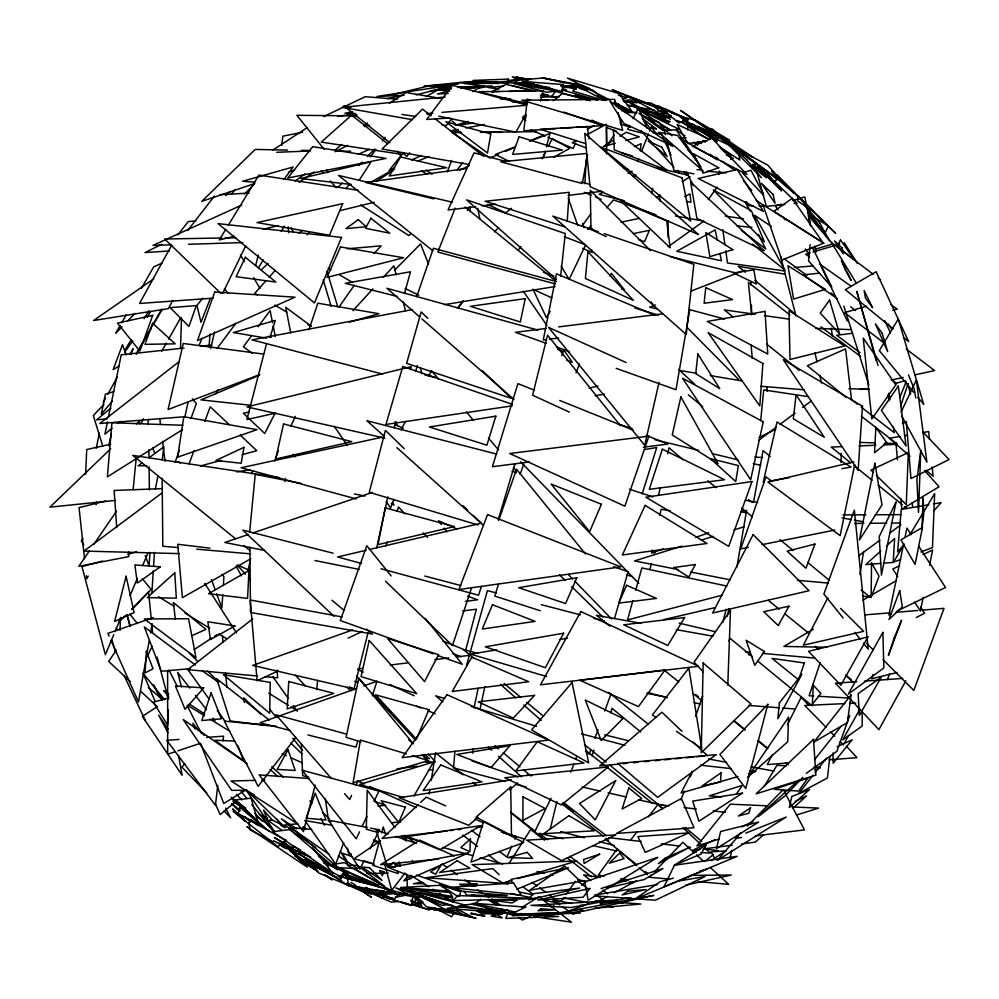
<?xml version="1.0" encoding="UTF-8"?>
<svg xmlns="http://www.w3.org/2000/svg" width="999" height="999" viewBox="0 0 999 999"><rect width="100%" height="100%" fill="white"/><g stroke="black" fill="none" stroke-linecap="round" stroke-linejoin="round"><path stroke-width="1.5" d="M841.046 462.562L841.245 453.321M120.055 630.406L120.417 618.169M180.507 348.526L181.493 317.807M470.042 211.313L470.217 206.643M727.796 685.214L730.469 610.389L694.093 662.137L703.446 672.127M85.589 474.425L86.738 449.525L110.714 444.18M168.344 709.939L167.645 725.074L153.334 702.247L168.893 697.839M584.865 183.729L586.238 158.853M151.91 592.607L153.272 570.953M153.571 566.321L154.445 552.397M222.752 594.53L221.878 608.041L216.633 593.756M223.339 585.526L223.926 576.523L221.79 574.375M149.975 552.322L149.076 565.759L145.23 555.644M567.232 221.378L569.168 192.308L485.077 201.274L565.334 227.023M209.203 344.73L210.027 333.878M351.298 690.671L351.536 687.574L353.833 689.672M453.509 768.081L454.945 751.26M810.114 244.58L808.591 261.039L831.78 287.05L812.274 247.215M316.758 689.635L317.62 680.356M133.142 489.498L136.264 457.405M139.535 423.763L139.835 420.704L136.463 423.951M249.613 532.355L255.232 474.325L300.974 483.391M687.562 129.945L687.936 126.086L703.259 136.576M760.701 420.591L763.723 389.922L808.104 396.615M472.627 753.196L473.089 748.588M560.601 276.448L565.284 233.566L466.658 199.875L556.431 279.483M640.284 150.949L641.083 143.706L634.415 146.666M281.818 145.23L282.829 136.189L302.66 132.205M829.857 756.468L827.447 777.959L798.85 793.293L813.099 775.162M217.782 785.339L215.434 805.319L166.771 740.334L179.046 739.435M223.014 740.783L223.551 736.163L206.668 737.412M162.275 459.802L163.836 446.89L149.151 457.692M284.89 481.506L285.352 478.471M429.183 793.98L429.882 789.41M431.293 780.256L435.514 752.809L461.051 773.139M96.104 504.732L96.591 501.698M859.939 574.525L863.561 551.648M736.9 567.082L746.615 510.264M689.622 310.427L676.011 389.747L616.158 368.344M146.266 657.504L138.461 702.01L111.014 640.396M146.803 654.432L149.226 640.621M150.574 632.941L152.185 623.738M587.599 154.857L582.317 183.541L500.786 161.813L586.351 153.496M753.521 502.122L763.111 450.586L770.241 456.493M147.752 424.013L148.614 419.418M349.812 686.513L349.238 689.535L347.165 687.237M96.266 448.201L99.288 433.116M719.005 174.038L719.605 171.041M923.163 597.29L920.416 611.013L914.56 602.097M929.557 565.259L932.616 549.999L923.001 554.595M108.879 445.679L111.339 433.554M155.32 489.148L158.079 475.549M107.43 421.99L104.92 434.19L112.038 428.259M108.367 417.407L121.241 354.82L184.078 348.039M854.744 464.597L840.147 535.664L767.931 482.092L853.858 461.925M903.77 543.369L888.935 615.009L891.695 613.661M905.032 537.275L906.917 528.134L911.125 534.59M480.019 709.215L484.865 686.638M473.988 707.904L478.221 688.211M376.71 547.877L387.824 496.878M651.81 192.819L652.772 188.436M652.197 550.037L651.535 553.059L663.249 548.901M659.815 515.322L661.138 509.278L670.354 510.851M188.212 401.71L184.902 416.695L99.788 423.489L178.908 361.825M658.591 495.092L660.214 487.699M667.707 453.696L669.005 447.777L683.116 459.752M210.739 348.614L214.473 331.943M247.989 570.616L250.374 560.114M659.028 382.417L644.717 445.304L548.551 327.385L626.173 362.575M763.248 482.18L777.01 421.94L851.098 467.07L842.007 468.631M540.659 100.986L542.981 90.884L478.683 91.671L527.497 103.821M459.677 896.016L460.676 891.782L439.697 884.839L458.042 896.578M550.262 828.958L556.855 801.697M730.032 857.979L731.867 850.424M727.247 616.158L729.083 608.578M255.657 265.534L258.254 255.057M368.057 632.579L354.008 688.935L252.747 665.421L352.647 629.944M315.135 785.089L303.434 831.593L259.141 774.887L308.866 778.521M722.789 622.502L726.198 609.19M266.496 343.843L246.89 419.53L275.749 413.087M543.593 157.118L545.192 151.211M546.391 146.766L549.987 133.454L529.882 141.171M379.62 840.246L372.789 865.309L398.126 873.551L397.19 870.629M381.63 832.866L383.241 826.972L385.564 834.252M404.47 293.619L410.477 271.778L345.242 283.316L397.315 296.478M632.866 600.611L627.547 619.929L722.389 595.129M635.714 590.209L641.845 567.932L726.773 586.051M394.218 427.647L395.879 421.703M410.427 369.63L411.251 366.645L246.978 406.893L384.84 438.174M415.634 371.478L417.307 365.484M466.521 665.496L487.437 590.634L496.428 592.969M610.801 712.749L612.05 708.328L640.746 731.98M649.812 569.53L651.535 563.548M654.108 554.57L654.957 551.585M614.585 618.181L628.134 571.753L613.586 566.683M498.251 519.805L514.972 463.548M467.445 210.514L468.331 207.567M270.042 337.287L275.262 320.404L233.404 332.567L266.596 338.174M498.426 584.315L494.767 596.091L540.322 610.751M642.17 493.881L656.743 447.54L644.53 449.55M385.926 546.066L387.312 541.733M397.053 511.338L398.439 507.005L404.907 513.761M357.767 741.246L355.894 747.09L307.929 734.952M372.29 695.866L376.973 681.231L363.811 685.913M481.418 586.463L478.533 595.217L381.056 568.768M728.995 641.196L729.969 638.249L752.609 656.855M471.391 588.349L452.472 645.554L385.514 581.231M900.748 405.756L908.079 383.579M592.032 755.968L593.98 750.087M749.038 655.107L750.012 652.172M308.978 329.745L317.857 303.184L378.946 313.711L349.175 322.227M820.191 662.737L809.14 695.729L813.723 695.991M520.154 474.4L523.688 464.123M561.838 355.731L563.336 351.386L557.479 349.325M251.673 473.601L252.685 470.654M416.67 296.715L433.404 248.239L555.357 281.268M274.688 461.038L278.221 450.811M498.788 520.154L516.533 469.205L585.551 554.045M695.566 716.37L702.659 695.991M175.112 462.175L179.37 450.449M191.059 418.194L196.366 403.534L192.382 398.863M590.721 749.874L589.16 754.195L585.564 751.211M594.892 738.361L598.014 729.72M604.782 711.001L611.026 693.718M873.039 674.487L871.49 678.783L897.139 672.502M887.437 679.57L889.572 673.738M130.919 354.483L133.067 348.701L130.095 354.058M189.111 463.773L193.993 450.611M204.82 421.391L210.24 406.78L229.083 424.55M343.731 842.582L335.714 864.147L304.82 820.504L332.292 825.286M570.866 772.115L574.063 763.486M575.661 759.178L576.735 756.293M141.571 422.964L143.169 418.693M447.277 171.915L451.61 160.464M393.956 499.263L390.572 507.967L386.163 501.585M210.389 298.326L200.999 322.327L196.953 305.382L202.847 298.127M199.088 345.592L201.923 338.349M455.119 208.192L437.837 252.035L555.219 283.903M637.512 161.463L638.661 158.566M641.533 151.349L648.438 134.003M649.587 131.119L651.311 126.786L656.718 134.228M575.998 372.752L579.47 364.111M899.862 397.29L906.218 381.618M680.868 799.824L684.415 791.208M690.321 776.835L692.082 772.527M113.799 634.565L105.37 654.707L81.955 566.62L102.635 561.026M114.997 631.693L121.016 617.307M130.045 595.716L137.263 578.458M142.682 565.509L148.102 552.559M351.536 795.329L349.687 799.55L344.568 793.656M355.869 785.489L357.729 781.28M511.838 846.091L506.843 857.08L499.525 851.535M514.972 839.222L516.221 836.475L501.361 832.155M290.796 426.286L295.317 416.421M147.065 657.042L152.16 646.266M901.073 412.125L916.345 379.92L926.91 462.2L901.885 416.233M359.553 831.792L356.218 838.81L302.16 770.229L378.908 791.108L374.238 800.936M362.225 826.185L366.895 816.37M575.749 142.882L573.051 148.464L547.839 137.3M222.765 293.182L245.679 245.866M550.986 798.213L535.052 831.168L510.651 812.062M542.232 158.716L545.579 151.985M548.264 146.591L552.272 138.499L569.655 148.426L553.596 157.318M363.973 861.001L359.89 869.13L328.621 820.204L367.582 827.534M370.08 848.788L379.57 829.794L370.579 828.109M452.734 906.705L450.224 911.687L454.545 912.711M772.152 754.957L767.307 764.572L788.948 762.899M787.374 724.725L801.223 697.252L808.578 705.232M629.682 125.325L627.659 129.346L644.118 133.616M633.066 118.644L638.473 107.954L647.04 128.009M274.987 413.474L264.71 433.491L243.356 413.249L249.313 411.95M401.049 429.882L405.282 421.653M428.534 376.373L431.356 370.891M827.871 597.777L803.346 645.204L863.611 631.343L840.621 608.428M692.27 771.39L681.068 792.944L737.986 776.585M172.665 300.449L168.406 308.616L93.631 320.492L153.759 278.821M215.909 393.718L218.019 389.66M844.155 743.556L848.638 735.376M171.603 245.354L139.535 303.459L213.237 298.164M905.843 680.819L878.883 729.67L835.439 683.191L856.855 681.68M103.334 402.297L105.557 398.276M107.792 394.268L117.457 376.835M525.749 114.46L515.884 132.13L438.773 116.171M859.864 709.228L842.681 739.909L862.212 726.023L862.137 711.176M161.726 351.236L166.296 343.169M168.581 339.136L180.782 317.62M147.415 317.033L150.474 311.638M136.176 353.908L161.601 309.265M120.192 325.399L115.622 333.379L122.103 326.71M121.716 322.739L126.274 314.772M141.496 288.187L153.671 266.933L161.95 263.087M413.948 796.041L433.466 762.025L359.702 784.477L404.27 797.764M507.417 884.165L509.502 880.531M136.326 353.971L151.199 328.371M153.534 324.325L162.15 309.503M82.942 538.411L81.369 541.046L83.741 544.979M609.84 275.911L611.388 273.326L624.437 289.835L621.478 288.886M903.708 545.092L893.406 562.25L900.636 559.54M910.064 534.527L934.652 493.593L932.479 547.589L920.903 551.935M764.297 786.3L776.91 765.334L786.188 765.758M88.274 576.136L86.676 578.771L86.351 575.686M124.713 350.362L131.181 339.797M144.118 318.656L148.963 310.726M225.774 229.345L219.305 239.935L234.353 236.288M228.209 225.374L258.941 175.087L358.504 190.347M258.479 267.769L263.336 259.977M281.194 231.406L284.44 226.211M550.224 311.388L546.341 317.532L533.004 289.26L551.823 297.889M509.29 863.036L530.669 829.457L544.043 839.859M359.39 179.895L371.141 161.751L300.711 178.509L351.411 184.54M453.958 913.223L451.585 916.77L433.878 907.616M614.223 134.99L606.73 146.004L606.43 127.51L616.72 131.319M89.336 550.911L78.821 566.308L128.746 556.618L128.546 552.035M93.719 544.505L116.496 511.163M116.371 650.137L108.666 661.425L130.27 681.543M736.288 794.155L742.382 785.339L709.34 795.828L721.515 796.877M124.738 352.185L132.755 340.746M339.086 306.955L354.283 285.264M458.104 308.129L463.399 300.624M581.93 226.273L590.684 214.036M708.179 199.7L717.12 187.188M566.046 894.405L575.436 881.255M518.344 250.112L520.941 246.503M409.615 152.735L406.88 156.456L402.035 152.572M251.661 335.539L243.369 346.778L252.073 353.184M258.129 326.798L270.117 310.564L272.552 322.752M217.27 348.289L235.752 323.389M284.041 179.183L293.157 166.983L242.557 181.269L254.67 182.168M457.205 169.88L462.699 162.587M346.016 188.761L349.75 183.853M370.267 156.88L375.861 149.525M382.392 140.946L385.189 137.275M630.431 840.334L637.062 831.692M648.451 816.87L657.929 804.507L662.487 808.74M295.816 737.437L258.129 786.375L224.325 721.091L276.386 726.285M404.995 873.051L391.708 890.296L384.752 864.46L395.08 867.319M599.937 875.037L598.101 877.397L569.792 856.268M187.8 230.394L214.348 196.179M177.884 234.802L188.237 221.566L195.754 220.979M814.997 772.739L826.398 758.241M814.435 759.839L841.121 726.273M847.789 717.881L849.699 715.484L836.912 751.273L806.268 773.388M452.072 118.419L446.316 125.637L441.72 124.825M184.815 763.536L181.918 767.157L206.793 793.006M403.534 152.572L389.048 170.504L394.655 167.894M231.593 193.931L235.327 189.398M112.275 401.099L101.311 414.31L105.37 394.13L113.811 391.608M457.33 308.117L463.361 300.961M738.448 836.013L717.257 860.426L786.225 817.032L745.691 833.141M590.609 226.011L587.624 229.408L592.17 228.434M606.58 207.867L613.573 199.925L655.918 214.748L652.884 215.397M903.67 545.067L897.601 551.947L901.248 509.44L928.833 504.732M934.015 510.664L941.095 502.647L933.441 503.946M266.046 280.682L254.782 293.319L257.455 294.88M269.118 277.247L275.262 270.354M306.993 234.753L309.041 232.455M352.947 310.714L372.877 288.848M383.366 277.335L393.843 265.821L396.178 274.8M494.555 231.83L498.663 227.422M374.063 253.371L381.143 245.854L347.352 248.776M131.93 609.552L148.551 591.908L151.311 619.405M492.232 92.57L494.368 90.322M103.896 404.408L93.307 415.534L102.797 446.128M802.809 777.284L785.202 795.766L758.154 816.695L798.725 780.194M337.762 187.475L341.983 183.079M358.866 165.447L362.038 162.15M367.32 156.631L374.7 148.926M651.261 875.087L649.163 877.272L669.055 879.033M654.407 871.802L682.767 842.307L694.255 852.809M127.497 321.154L135.065 313.386M399.875 893.193L394.056 899.15L381.156 894.617L395.554 893.518M740.921 832.716L735.489 838.261L741.62 837.512M747.439 826.073L783.278 789.547L804.457 829.907L755.419 835.851M119.131 621.915L125.524 615.409M131.918 608.903L151.111 589.398L142.283 578.658M394.53 270.267L420.567 243.918L428.534 264.023M244.43 194.118L254.071 184.428M110.627 448.801L49.95 507.155L115.484 500.399M261.338 269.78L268.119 263.324M418.306 804.595L382.08 838.486L447.09 830.956M420.567 802.472L426.236 797.177L445.766 805.931M620.167 122.715L622.427 120.629M880.768 551.023L865.758 564.597L880.993 563.374M886.538 545.804L894.629 538.486L893.193 562.4L884.04 563.136M763.323 834.939L755.356 842.12L741.545 843.943M792.869 808.266L806.505 795.953L795.241 801.335M225.599 195.617L230.182 191.533M478.034 817.232L468.693 825.311L399.2 797.789L511.263 779.819M509.54 789.972L517.719 782.904M411.163 233.529L408.841 235.514L360.701 204.97M334.777 150.399L341.758 144.505M363.861 125.849L367.345 122.914M393.544 862.299L387.575 867.319L376.198 830.144L388.049 834.015M117.957 423.301L120.33 421.316M209.291 347.04L211.663 345.055L200.936 346.216M110.889 408.141L96.603 419.842L107.305 418.768M704.907 861.363L713.398 854.532M553.309 100.662L562.574 93.419L590.222 100.499M252.759 618.831L187.712 669.667L257.492 675.998M473.426 904.907L480.694 899.237M505.407 213.012L511.525 208.304M559.253 902.06L565.459 897.364M581.58 885.176L585.302 882.367M758.89 440.147L776.348 427.085M780.082 424.288L795.042 413.099M802.522 407.505L811.25 400.974M162.475 492.607L83.953 551.073L179.483 553.621M298.713 233.192L302.41 230.444M141.808 463.099L138.124 465.796L146.928 465.696M858.616 555.844L879.794 540.322M889.759 533.004L900.961 524.787M668.194 246.678L703.883 221.091L675.486 216.034M295.042 180.981L305.107 173.951M299.013 182.417L314.173 171.99M380.507 840.771L354.046 858.778L374.45 864.185M711.263 860.614L725.299 851.086M363.723 125.35L366.158 123.701M272.852 150.112L307.155 127.672M194.168 649.575L211.925 637.949M214.473 636.288L217.008 634.627M157.405 706.555L142.345 716.358L182.093 775.274L178.609 755.494M336.925 866.408L334.815 867.781L288.923 828.883L315.796 847.502M389.473 103.147L406.031 92.545L440.509 98.364M376.498 181.169L393.569 170.255M515.209 911.675L512.587 913.336L520.129 914.472M521.79 907.504L538.898 896.677L571.465 922.202L533.716 916.52M182.492 429.632L107.368 476.835L111.95 422.752L182.904 425.274M613.561 140.172L603.334 146.516L615.322 143.294M619.967 136.201L626.361 132.243L639.298 136.863L625.811 140.484M656.368 197.577L660.252 195.18M682.292 181.568L690.072 176.761M245.03 790.459L223.764 803.496L200.549 743.306M119.443 365.846L113.162 369.605L122.49 344.705L126.136 354.807M622.127 903.471L631.293 897.976M472.752 91.633L480.419 87.125L460.639 88.212M813.273 629.22L783.878 646.428L827.209 647.265M862.711 600.287L896.103 580.744M370.454 182.505L394.48 168.843M250.849 558.703L182.417 597.664L177.722 544.255L209.89 548.164M426.036 96.541L439.198 89.248M443.144 87.05L445.779 85.589L438.299 87.275M576.348 140.472L572.24 142.695L586.563 148.027M587.287 134.565L606.443 124.213L606.605 154.008M597.926 901.585L607.479 896.415M614.298 892.731L636.138 880.931M603.271 192.22L599.175 194.38L624.325 200.724M633.279 176.436L636.013 175M628.084 173.339L632.155 171.216M587.424 129.108L594.343 125.512M916.295 617.519L924.525 613.299L920.491 606.868M684.602 196.616L690.022 193.906L690.921 202.36L686.525 201.224M335.189 151.673L347.689 145.442M161.776 244.28L144.992 252.597L169.281 250.949M759.04 437.45L775.724 429.245M897.214 610.976L945.541 587.499L918.68 546.203M323.614 116.633L365.135 96.716L397.502 99.163M459.54 170.305L469.28 165.647M899.662 565.734L892.794 569.018L897.814 576.648M714.959 839.659L692.419 850.411L700.099 849.4M741.72 826.885L752.984 821.503M352.51 116.533L356.743 114.548M278.097 670.903L257.093 680.731L250.2 599.974L342.095 616.92M348.077 638.124L362.063 631.568M411.488 160.065L421.316 155.494M459.228 125.462L466.296 122.203M837.1 746.703L852.209 739.784L833.166 763.211L833.029 752.971M241.883 205.007L153.034 245.392L171.578 244.817M191.958 635.664L205.906 629.37L173.376 602.509L175.337 619.205M351.086 116.109L353.908 114.848L349.613 116.246M530.656 916.345L522.39 920.054L518.543 917.457M551.348 907.08L554.095 905.843M358.304 154.308L369.48 149.338M730.656 159.49L733.229 158.366L726.261 154.995M489.797 158.104L498.301 154.47M505.382 151.448L513.886 147.815M529.47 141.159L543.643 135.102M258.841 375.474L201.011 399.887L250.999 405.282M516.995 889.185L568.556 867.681L510.951 879.382L512.674 883.278M417.557 161.226L428.983 156.506M582.842 910.376L573.189 914.235L562.25 906.617M655.394 304.957L649.637 307.205L657.167 309.003M691.433 290.934L744.767 270.167M515.521 146.691L495.417 154.408L509.278 161.488M524.75 84.316L527.397 83.304M259.865 374.525L168.082 409.54L183.254 343.469L263.586 354.083M588.948 903.496L570.142 910.539L582.442 909.402M591.845 902.409L596.178 900.786L640.846 903.995L594.73 908.266M814.572 770.017L820.329 767.906M902.397 423.426L906.642 421.915M356.493 688.511L259.977 722.814L289.947 730.406M695.466 537.474L708.641 532.804M153.272 617.594L107.892 633.391L109.141 636.188M364.735 126.636L369.143 125.15M248.451 534.453L224.837 542.469L264.56 550.437M252.872 532.954L372.402 492.395M254.87 183.504L201.773 201.348L255.195 149.438L287.55 150.075M288.786 172.115L294.68 170.13M347.777 152.285L350.724 151.299L335.314 150.999M174.962 751.797L167.67 754.233L167.62 670.579M177.872 750.823L199.725 743.531M601.048 888.536L662.974 868.531L644.18 879.57L607.055 887.911M681.98 546.116L634.49 560.914L678.496 569.617M701.273 540.109L713.149 536.401M733.928 529.932L744.317 526.698M719.168 839.048L696.902 845.978L730.344 804.17L767.519 805.831M796.365 815.034L818.631 808.104L792.294 806.93M447.527 90.984L437.475 94.068L448.264 93.319M622.552 99.051L626.835 97.74L618.331 95.117M781.243 204.146L775.361 205.944L778.009 209.74M792.994 200.549L804.744 196.953L810.451 223.963M455.232 125.362L468.369 121.428M810.139 252.872L805.694 254.208L809.502 256.893M813.111 251.985L839.784 243.968M511.8 880.394L502.934 883.041L472.065 864.659L576.735 861.026L517.694 878.633M866.62 306.193L844.642 312.65L885.039 343.806M748.463 773.576L755.956 771.428L749.787 770.729M894.854 383.554L905.306 380.619M200.324 465.996L221.129 460.352M241.945 454.72L256.805 450.699L240.172 435.015M451.298 86.051L416.196 94.855M127.747 554.233L136.613 551.835M673.363 878.171L660.114 881.742L634.577 899.262L707.217 869.043L699.849 871.028M105.807 501.036L79.046 507.604L84.528 558.666M262.937 229.333L277.984 225.687M339.66 210.702L374.263 202.285M892.706 310.227L897.252 309.141L890.896 304.683M366.321 550.212L337.575 556.967L361.563 563.473M369.343 549.512L481.293 523.214M663.973 619.555L715.272 607.567M588.998 388.099L598.051 386.051M387.475 98.689L399.438 96.004M387.1 896.265L381.031 897.614L366.021 887.287M609.652 902.022L629.407 897.639M685.639 885.151L731.243 875.024L690.796 875.374M891.233 380.057L903.196 377.447M915.159 374.825L934.589 370.579L906.193 349.001M382.28 437.2L241.121 467.744L356.343 498.951M621.016 222.24L639.223 218.331M633.378 233.604L649.412 230.307L644.53 241.683L638.848 239.66M392.457 897.939L389.448 898.551L411.251 905.581L413.499 893.63L395.467 897.314M748.288 547.377L740.696 548.901L765.996 476.86L772.177 481.506M761.962 544.642L834.877 530.057M352.522 111.738L344.967 113.212L355.469 113.549M412.599 309.565L251.998 339.835L382.679 374.101M450.649 130.794L458.291 129.37M465.921 127.947L484.253 124.513M595.104 395.741L604.308 394.155M769.305 481.143L788.998 477.747M899.912 436.463L889.31 438.274L910.039 456.281M904.457 435.689L907.479 435.177M922.626 432.592L928.683 431.556L929.445 439.273M594.505 895.104L657.442 884.54M677.397 881.193L705.019 876.56L655.356 900.224L594.48 895.841M338.099 116.408L354.92 113.636M236.651 471.915L250.175 469.692M496.678 649.837L470.554 654.133L546.603 676.51M559.69 639.485L567.37 638.224M478.421 88.162L492.232 85.914L459.915 87.025M444.393 304.658L555.107 286.538M458.379 125.312L473.526 122.977M453.971 84.778L377.023 96.453L404.133 95.342M707.28 140.759L688.011 143.669L677.097 124.5L710.339 139.46M512.287 405.856L385.951 424.438L402.822 366.433L512.45 404.383M623.251 100.762L629.932 99.838L636.375 102.635L623.451 101.399M466.396 168.531L365.597 182.467L433.791 198.901M465.334 601.435L477.697 599.75L467.52 596.178M562.287 88.012L570.017 86.975M397.053 768.843L417.157 766.146M294.018 828.995L272.502 831.805L332.854 873.251L312.562 847.901M703.171 849L732.329 845.154M529.37 461.95L492.42 466.72L517.932 383.604L533.803 389.997M643.281 447.24L667.906 444.068L646.278 435.339M546.253 328.446L515.422 332.317L546.078 343.281M558.591 326.898L663.423 313.723M852.709 333.254L836.737 335.264L860.014 352.697M462.662 610.926L476.386 609.203L465.659 650.262L442.669 640.921M526.361 115.872L523.339 116.234L525.973 117.857M475.736 206.643L448.039 210.015L474.075 152.835L505.357 161.351M481.893 205.894L495.729 204.221M568.044 195.417L601.898 191.296M546.316 339.548L543.256 339.922L556.48 273.813L655.069 315.297M549.375 339.173L558.578 338.037M357.892 668.955L362.512 668.393M390.234 665.009L408.716 662.762M434.89 659.577L448.751 657.891M456.443 656.955L470.304 655.257M450.174 830.594L453.271 830.244M457.917 829.694L461.014 829.345M476.498 827.547L482.679 826.835M819.542 273.139L803.396 274.887L837.224 298.713M428.346 770.167L432.954 769.692M784.789 204.458L766.345 206.356L754.133 161.913L797.077 203.197L794.005 203.521M396.591 94.168L393.519 94.48L427.41 86.251L444.218 87.2M430.344 90.772L450.299 88.761M445.142 97.003L342.12 107.355L412.612 119.718M438.586 859.015L380.569 864.722L419.73 840.072L454.158 855.943M297.627 823.788L282.779 825.224L246.716 790.384L254.608 795.229M619.692 764.023L599.662 765.908L661.887 712.2L681.905 731.318M622.764 763.723L627.384 763.298M633.553 762.712L638.174 762.274M644.33 761.7L648.95 761.263M655.119 760.676L659.74 760.239M664.36 759.802L670.516 759.228M675.137 758.79L681.306 758.216M685.926 757.779L693.618 757.042M696.703 756.755L704.407 756.031M503.608 86.126L488.074 87.537L498.888 88.923M190.035 668.668L161.276 671.278L144.318 626.935L195.392 665.047M378.047 805.981L385.602 805.319L374.088 801.273M391.633 822.726L400.499 821.952M432.817 113.149L426.685 113.661L431.218 114.598M442.033 112.375L526.448 105.332M865.059 614.872L889.822 612.812M896.016 612.3L917.681 610.501M922.327 610.127L944.005 608.329L913.823 690.421L883.091 659.702M794.767 267.47L813.336 265.934M388.761 891.608L377.984 892.494L371.553 889.585L384.453 891.108M373.626 841.932L378.059 841.583L373.713 839.909M829.145 759.802L856.967 757.654L846.453 746.265M864.497 681.131L902.746 678.421M556.093 128.671L523.826 130.769L527.322 99.138L530.269 100.187M560.701 128.371L572.989 127.572M576.073 127.373L602.185 125.662L564.023 112.15M458.154 84.016L424.163 86.139L466.383 81.793L484.777 81.144M464.323 83.629L496.765 81.606M507.579 80.931L516.845 80.357M449.837 118.019L426.648 119.443L452.422 85.34L526.286 104.932M685.863 137.737L679.957 138.112L717.519 159.753L709.977 154.233M451.573 87.787L440.771 88.412L459.927 82.642L483.966 85.914L457.742 87.425M451.511 88.711L437.812 89.46L449.662 91.146M219.905 194.705L249.113 193.082M726.385 850.973L711.063 851.747L714.784 858.528M844.917 703.621L804.707 705.469L826.21 727.384M849.562 703.396L855.743 703.121M276.735 152.298L310.552 150.949M841.995 446.628L831.23 447.065L850.474 462.699M858.903 445.941L875.811 445.254M883.503 444.942L897.339 444.368M512.225 915.771L580.319 913.024M162.338 488.623L114.136 490.472L116.746 527.697M507.754 80.332L516.945 80.007M500.549 98.426L506.68 98.227M540.347 97.165L558.716 96.578M188.574 244.28L242.67 242.582M859.902 389.385L869.105 389.086M255.682 780.381L231.044 780.956L297.902 824.075M261.838 780.231L264.91 780.157M499.725 91.583L492.02 91.733L505.894 84.403L535.164 90.884L508.966 91.396M504.458 98.976L510.664 98.864M343.681 873.925L346.765 873.875M366.733 873.513L388.236 873.138M221.89 237.999L164.685 238.998L220.979 293.506M224.975 237.949L235.801 237.762M461.625 132.555L452.272 132.667L488.548 157.255M480.357 132.33L536.538 131.656M854.644 523.439L863.798 523.351M869.892 523.289L886.675 523.126M891.245 523.076L900.399 522.989M247.015 790.271L231.643 790.371L183.204 719.542L247.103 763.586M842.994 514.91L865.971 514.797M875.161 514.76L901.198 514.622M661.987 109.291L665.971 109.316L684.053 117.445L671.64 112.862M356.993 115.859L296.878 115.31L324.101 149.251M450.686 131.431L459.94 131.593M481.543 132.005L501.61 132.368M301.411 150.337L309.116 150.487M624.462 112.375L636.887 112.725L621.565 110.727M753.171 205.844L748.775 205.719L746.49 201.761M759.028 206.006L764.897 206.169L756.218 200.312M392.207 893.293L377.56 892.856L390.621 897.814M500.561 98.901L509.752 99.201M540.384 100.162L548.051 100.4M859.639 442.407L875.062 442.907M884.315 443.206L896.665 443.618L861.3 416.233M815.971 328.384L851.41 329.645M624.75 101.948L641.608 102.61M644.68 102.735L650.811 102.984L664.21 110.002M848.963 388.623L868.893 389.448M234.64 741.058L214.723 740.222L243.619 760.851L237.762 745.354M814.035 767.032L820.216 767.319M459.927 87.288L475.337 88.024M534.615 84.241L497.752 82.143L542.869 77.984L583.878 85.664M560.726 85.727L585.302 87.125M447.265 87.375L450.324 87.55M818.318 696.266L850.411 698.164M697.027 169.643L701.548 169.917M754.819 457.08L762.612 457.567M693.194 852.06L696.303 852.259M700.973 852.547L710.314 853.134L704.62 847.851M512.15 101.736L525.961 102.647M863.298 596.266L870.978 596.828M507.117 883.64L426.198 877.709L492.794 868.606L499.15 874.662M748.651 705.444L779.545 707.804M782.642 708.041L795.004 708.99M514.173 913.098L508.041 912.624L505.781 918.418L558.616 916.533L520.304 913.573M706.83 171.291L726.398 172.802M311.663 829.332L290.709 827.647L328.883 854.182M351.248 853.908L348.688 853.695L347.452 848.151M517.232 78.334L531.168 79.47M760.763 386.263L804.045 389.785M562.337 89.885L566.545 90.235L561.962 89.51M178.234 547.564L162.825 546.228L162.15 478.309M196.741 549.175L250.699 553.883M698.126 881.618L728.721 884.34L710.339 867.532M797.389 580.294L828.421 583.091M745.404 651.86L750.037 652.272M762.399 653.383L814.922 658.116M265.247 676.698L277.66 677.821L277.11 670.079M736.713 225.824L751.935 227.422M540.434 95.23L558.853 97.19M700.411 765.172L731.268 768.643M668.718 805.843L657.966 804.62L662.699 808.603M684.065 807.604L696.353 809.003M713.249 810.938L725.524 812.337M609.003 837.661L641.308 841.495M661.313 843.88L679.782 846.066M687.474 846.977L690.559 847.339M704.407 848.988L718.256 850.624M268.531 725.636L230.195 720.953L216.646 678.683L269.181 720.029M515.009 82.368L539.61 85.502M542.145 94.455L548.326 95.242L542.42 93.669M576.361 88.899L561.263 86.389M784.814 270.941L727.497 262.974L725.786 250.849M755.132 314.285L724.3 309.89L732.779 316.72M764.385 315.609L789.035 319.118M351.448 106.98L343.793 105.844L389.897 142.832M401.998 114.448L415.784 116.483M725.174 216.071L743.481 218.793M579.033 87.924L592.569 89.947L605.019 100.562M279.183 477.534L132.755 455.357L235.439 538.711M604.245 876.148L598.176 875.236L617.107 849.025L636.45 864.497M620.916 878.645L628.496 879.782M600.349 877.472L583.566 874.887L590.771 880.569M620.192 880.506L626.286 881.443M629.345 881.917L633.928 882.616M520.254 78.809L527.834 79.982M565.734 85.889L576.348 87.537M579.383 88.012L582.417 88.474L579.445 87.8M516.183 82.318L520.754 83.042M523.813 83.516L549.762 87.6M679.582 370.442L696.415 373.264M710.202 375.574L742.357 380.956M785.389 274.263L738.186 266.271L745.316 272.252M578.159 880.419L585.839 881.73M693.943 173.826L673.95 170.404L666.395 139.061M485.601 908.141L504.957 911.438L501.311 908.79M627.397 105.345L654.52 110.14M657.529 110.677L666.57 112.275M590.234 88.899L578.221 86.613M468.593 164.41L382.068 148.988L422.515 109.141L431.081 115.734M640.971 623.301L596.49 615.334L609.79 626.098M676.248 629.632L713.049 636.226M516.146 82.43L552.522 89.048M528.246 79.708L512.35 76.798L518.543 80.557M745.379 500.237L757.654 502.485M842.057 517.894L851.26 519.58M854.332 520.142L863.536 521.828M528.633 79.396L516.358 77.11L528.334 79.583M562.4 85.664L576.211 88.237M580.819 89.086L586.95 90.235M708.341 758.978L726.635 762.362M751.036 766.857L773.913 771.091M563.486 897.989L587.499 902.472M610.002 906.667L612.999 907.229M571.815 903.458L552.522 899.849L559.815 904.932M580.719 905.131L583.691 905.693M556.106 97.515L551.56 96.653L555.506 91.421L590.022 100.599M621.403 109.778L632.03 111.776L618.531 108.179M354.333 493.956L365.01 496.078M690.634 572.015L730.082 579.807M646.803 693.343L666.67 697.265M694.18 702.697L700.287 703.908M537 871.578L544.505 873.064M550.511 874.262L553.508 874.862M577.534 879.632L586.538 881.43M314.96 560.539L359.265 569.43M648.289 108.267L651.261 108.866M660.164 110.664L664.622 111.563L671.353 117.507L628.833 105.232M740.821 511.713L745.379 512.637L741.857 509.64M471.053 885.439L475.636 886.375M510.751 893.481L530.606 897.502M542.819 899.974L558.091 903.071M519.505 892.045L532.904 894.779M586.513 87.013L542.382 77.785L564.897 82.954M578.196 86.289L590.222 88.811M653.084 132.58L661.725 134.503L670.991 155.12M527.397 774.562L531.955 775.599M582.167 786.987L600.424 791.133M608.029 792.856L626.286 797.002M638.461 799.762L664.323 805.631M562.949 838.748L539.035 833.291L547.652 839.722M592.857 845.579L616.77 851.036M572.402 84.678L575.412 85.365M579.907 86.401L590.421 88.811M569.055 85.415L576.473 87.113M657.267 167.982L688.398 175.262M452.122 202.16L338.486 175.412L432.792 250.687M461.738 914.41L471.815 916.782L456.83 908.865M679.158 623.151L715.584 631.768M655.019 439.772L698.813 450.374M712.412 453.658L738.086 459.877M753.184 463.536L760.739 465.359M652.409 105.832L659.989 107.705L648.413 103.521L651.086 105.057M268.419 336.426L271.416 337.163M424.7 374.862L435.227 377.447M604.545 734.839L628.346 740.684M664.273 112.35L667.245 113.087M679.12 116.071L695.466 120.155L729.769 140.222L682.692 120.542M670.242 256.631L736.688 273.202M711.975 459.016L738.386 465.596L735.726 481.543L710.514 458.641M331.431 821.54L328.521 820.816L325.287 798.526M623.488 167.957L627.784 169.056M308.703 777.197L302.685 775.661L301.323 743.793M496.678 454.07L366.87 420.716L384.19 436.238M333.104 553.209L242.782 530.057L334.053 616.346M478.321 653.433L463.336 649.6L474.125 658.566M560.664 831.643L584.465 837.786M599.35 841.633L614.223 845.466M541.396 604.695L580.369 614.847M593.856 618.356L604.358 621.091M647.901 692.594L667.332 697.702M424.8 576.048L460.864 585.564M581.393 733.828L624.974 745.304M505.257 781.493L454.533 768.119L463.074 774.812M515.696 784.252L526.136 787.012M511.376 85.415L530.594 90.522M688.873 309.415L724.625 319.056M581.331 182.055L590.272 184.49M346.528 734.115L275.961 714.772L331.256 778.358M447.802 904.545L453.746 906.18M537.986 330.107L386.913 288.299L419.58 316.87M417.557 840.384L402.647 836.25L406.456 838.935M442.919 847.414L472.752 855.681M480.207 857.754L502.572 863.948M376.511 832.092L366.296 829.207L367.22 790.209L394.967 827.497M408.916 904.345L400.861 902.047L408.791 904.295M504.033 833.066L508.503 834.352M511.476 835.214L524.875 839.073M562.112 89.935L597.802 100.312M615.659 105.507L626.061 108.529L614.572 104.108M620.454 124.176L630.394 127.098M418.881 896.34L447.327 904.719L442.045 905.369L423.226 898.039M603.384 100.262L572.739 91.059L577.684 86.389L604.944 100.437M477.847 524.925L369.28 492.295L385.414 430.382L404.27 448.663M444.53 698.476L435.626 695.791L442.744 701.798M471.253 706.543L536.563 726.273M406.268 753.883L360.439 740.022L353.072 782.854L428.446 760.589L412.187 755.669M626.623 574.875L632.554 576.673M621.091 152.597L632.417 156.044M634.577 307.867L658.416 315.16M360.901 741.92L346.066 737.349L358.866 678.059L413.336 743.805M424.737 761.563L429.183 762.936L422.252 754.57M453.471 905.918L395.741 887.886L409.365 894.929M585.651 143.644L540.159 129.246L587.212 126.561L589.11 138.873M378.434 884.964L346.378 874.612L346.928 871.852L374.175 882.979M411.476 904.157L429.208 909.864L411.376 904.295M682.829 118.107L685.664 119.031L680.032 116.708M395.454 836.438L416.196 843.231M629.37 489.185L652.921 496.915M342.095 874.487L355.382 878.958M367.195 882.929L380.494 887.412M398.214 893.381L404.133 895.366M598.351 231.668L552.797 216.084L686.238 334.515L693.843 264.348L604.22 233.679M543.543 272.402L553.596 275.899M471.853 760.851L518.006 776.897M352.585 856.767L342.432 853.233L347.577 862.212M364.198 860.813L372.902 863.835M617.732 423.688L632.255 428.771M416.608 875.136L464.835 891.995M472.14 894.542L477.984 896.59M489.685 900.673L498.451 903.745L492.207 899.175M426.423 760.414L433.716 762.974M391.396 899.237L385.689 897.227L389.635 898.863M556.306 346.94L569.442 351.636M433.204 653.858L340.297 620.529L366.795 545.691L391.146 575.948M437.562 655.431L462.25 664.285L425.237 618.294M665.933 110.639L633.016 98.726L612.2 89.748L678.808 115.297L671.653 112.712M423.551 756.618L429.345 758.716L424.762 754.532M359.24 887.324L398.264 901.635L391.133 902.072L358.966 887.849M357.205 886.825L369.78 892.207L356.968 887.199M564.31 236.763L585.664 244.842L569.143 279.433L561.163 266.209M566.558 360.164L572.352 362.35L563.586 349.638M571.453 87.525L575.761 89.186M598.763 98.027L604.507 100.237M452.46 653.396L461.176 656.78M676.835 120.404L722.127 138.062L697.514 126.299M512.112 471.091L516.408 472.777M354.72 681.38L357.605 682.542M416.558 706.218L420.866 707.954M428.059 710.838L435.252 713.723M308.554 855.681L292.982 849.437L292.67 845.541L300.749 850.186M559.752 400.462L633.304 430.107M584.278 192.295L591.321 195.242M595.554 197.003L601.186 199.35M664.148 112.8L671.291 115.772M582.517 248.364L592.469 252.56L591.495 249.638M249.887 570.491L237.075 564.872L245.392 574.1M310.726 857.092L273.576 840.796L341.346 877.097L345.03 872.139L323.589 862.736M531.018 129.858L545.029 136.064M449.812 525.786L438.436 520.741L441.308 524.425M452.659 527.047L456.93 528.946M475.074 819.055L483.441 822.814M391.221 503.771L394.031 505.044L392.232 502.497M282.105 753.77L286.351 755.681M290.609 757.592L301.935 762.699M357.242 780.806L364.248 783.99M369.855 786.55L416.096 807.592M394.692 863.536L400.337 866.096L399.076 861.95M349.887 873.238L337.25 867.507L354.757 879.545M352.697 874.512L355.507 875.786M372.352 883.416L379.37 886.6M392.008 892.332L394.805 893.606M267.62 818.069L259.24 814.235L281.955 830.369M270.417 819.342L281.606 824.45M284.403 825.723L292.794 829.557M569.38 412.112L532.592 395.229L547.564 335.177L620.416 425.661M394.755 424.4L403.234 428.284M606.393 236.651L590.958 229.483L590.322 190.322L650.511 250.649M357.567 669.492L363.224 672.115M390.097 684.59L414.123 695.741M357.754 887.562L371.428 893.943L350.549 885.489M487.562 204.408L507.017 213.524M294.955 856.043L328.521 871.965M350.886 882.579L353.683 883.903L362.063 891.208L348.364 884.04M692.045 123.689L694.78 125M735.127 148.127L681.955 122.415L706.368 138.287M698.413 141.521L701.198 142.869M405.045 288.436L418.756 295.142M591.957 120.142L598.501 123.364M285.289 827.771L281.219 825.698L277.185 819.305M609.989 100.05L567.42 78.109L619.143 93.619L631.967 111.376L614.11 102.173M272.702 841.595L249.95 829.857L249.076 822.614M412.088 896.34L422.989 901.985M411.351 900.249L422.115 905.868L412.674 902.746L410.664 900.798M294.93 856.093L341.508 880.456M740.846 150.911L767.682 165.022L783.253 182.792L734.128 147.377M654.869 121.728L638.898 113.249L662.949 130.457L670.841 130.195L660.189 124.55M307.655 861.787L321.366 869.13M324.101 870.591L336.451 877.209M348.788 883.815L363.873 891.895L318.831 873.001L308.366 863.036M249.625 828.208L246.903 826.747L307.242 867.169L289.036 849.45L279.52 844.317M582.792 86.751L588.099 89.748M597.377 94.98L606.668 100.212M617.282 106.181L622.589 109.178L617.744 103.646M293.469 848.376L274.525 837.612L292.744 849.475M301.573 852.984L305.632 855.281M340.796 875.274L347.565 879.108L348.688 885.938L299.25 853.72M320.716 868.418L311.488 863.086L317.907 867.494M328.259 268.244L330.956 269.817M339.036 274.538L352.497 282.417M274.775 305.057L286.763 312.113M308.079 324.638L310.739 326.198M723.401 151.124L731.368 155.819L721.153 148.826M300.786 861.225L317.732 871.228M281.006 845.604L286.214 848.738M290.122 851.073L310.627 864.809M348.464 865.009L344.48 862.599L332.505 864.485L398.988 895.516L356.443 869.829M421.366 170.767L426.698 174.001M168.781 693.818L163.474 690.571L168.694 696.315M187.337 705.207L204.57 715.771M209.865 719.018L229.745 731.218M158.466 596.653L174.213 606.368M184.715 612.837L209.64 628.221M218.831 633.89L226.711 638.748M303.109 852.459L305.706 854.083M268.731 693.131L288.324 705.331M290.934 706.955L297.465 711.026M177.76 461.476L180.407 463.124M410.626 875.236L428.908 886.787M432.829 889.26L436.738 891.732M439.36 893.381L453.721 902.447M458.941 905.743L461.55 907.404M298.089 858.491L317.719 871.078M303.147 827.459L305.769 829.145L304.021 826.56M295.579 856.155L316.558 869.692M324.413 874.762L332.28 879.844L325.911 875.424M189.236 703.983L204.645 713.96M212.35 718.943L214.91 720.604L213.049 718.194M719.23 146.641L739.797 160.015L738.186 150.986M296.915 828.92L281.393 818.805L338.074 867.706L357.704 868.543L338.299 855.893M303.084 852.534L305.669 854.232M358.629 888.873L371.541 897.327L358.741 888.511M771.315 226.398L754.707 215.347L783.928 268.356M477.472 889.772L482.604 893.231M485.164 894.954L489.023 897.552M491.583 899.287L500.574 905.344M506.993 909.664L513.411 913.998M425.961 170.055L432.217 174.301M656.181 717.532L652.384 714.934L688.885 668.094L701.76 748.638L676.448 731.355M685.052 135.889L676.111 129.72L698.626 163.299M695.267 142.957L697.814 144.718M715.684 157.08L718.244 158.853M720.791 160.614L734.839 170.33M749.188 188.848L751.66 190.572L743.406 180.607M313.174 866.57L315.721 868.343M813.436 250.324L815.971 252.11M442.082 863.935L447.165 867.507M450.986 870.191L457.342 874.649M464.972 880.007L473.876 886.263M485.327 894.305L487.862 896.091M492.957 899.662L496.765 902.334M819.655 264.036L851.373 286.351M232.792 801.148L246.753 810.963M202.41 670.878L218.756 682.442M318.556 856.355L337.487 869.792M342.532 873.376L352.622 880.556M702.934 140.447L705.306 142.133M523.264 887.05L533.154 894.192M532.142 882.329L537.075 885.913M539.535 887.711L545.704 892.194M549.4 894.879L558.016 901.16M489.173 899.937L496.453 905.244M415.971 843.443L404.72 835.226L406.481 841.146M467.207 880.906L473.451 885.476M485.951 894.605L488.449 896.44M698.264 141.758L700.749 143.569M693.631 142.258L697.402 145.017M784.29 258.878L806.892 275.462M830.756 292.969L833.266 294.817M323.726 862.249L328.634 865.858M311.513 326.386L285.702 307.292L290.734 332.942M578.733 881.88L587.3 888.211M597.09 895.454L603.209 899.987M232.243 798.114L245.829 808.166M255.694 815.484L265.572 822.801L274.063 831.618M820.891 326.848L860.626 356.493M891.67 379.645L896.64 383.354M873.238 274.275L831.48 242.632L856.318 283.104M878.158 278.009L880.606 279.87M471.441 830.294L479.982 836.762M850.636 306.78L855.581 310.539M741.295 230.332L765.746 248.963L758.353 234.378M341.321 878.571L337.899 875.936L419.081 897.714L350.449 885.576L347.028 882.954M434.752 118.569L483.653 156.231M564.248 803.084L606.018 835.414M850.161 398.551L857.504 404.245M861.175 407.08L894.205 432.667L893.218 426.598M567.145 857.841L591.458 876.76M462.862 835.052L477.485 846.428M488.449 854.969L499.425 863.498M562.1 803.995L603.521 836.338M605.956 838.248L608.391 840.147M789.972 315.022L748.351 282.38L751.673 314.648M472.839 782.454L476.498 785.314M602.797 890.047L607.604 893.83M616.008 900.461L618.418 902.359M586.5 750.998L652.822 803.508M387.512 143.694L351.648 115.097L321.266 142.108L400.661 154.171L397.078 151.311M473.201 782.816L475.636 784.752M510.889 812.824L544.93 839.922M644.917 871.265L647.34 873.188M752.609 244.118L785.114 270.192M748.463 499.525L752.097 502.435M861.238 590.009L869.729 596.828M734.053 721.191L744.929 729.919M758.204 740.571L767.869 748.326M785.988 762.861L788.398 764.809M608.741 692.407L648.526 724.4M766.645 344.068L799.312 370.429M854.083 465.621L872.127 480.269M878.146 485.152L902.197 504.682M904.607 506.643L907.005 508.591M664.21 670.167L678.733 681.917M693.244 693.668L701.71 700.524M584.465 744.567L606.193 762.2M609.815 765.147L658.091 804.332M243.893 545.566L249.925 550.474M768.343 600.387L779.232 609.24M785.276 614.148L808.253 632.829M845.766 397.115L807.342 365.759L845.579 348.938L851.598 400.499M465.122 207.005L556.431 281.606M893.143 328.883L845.366 289.673L876.135 271.716L908.665 341.621L903.895 337.699M757.367 660.764L812.187 705.806M688.386 394.842L702.796 406.743M741.695 508.029L752.484 516.933M780.057 539.685L793.256 550.561M807.642 562.425L829.22 580.232M504.083 683.466L520.854 697.414M526.848 702.397L543.618 716.345M331.955 600.249L343.881 610.214M366.533 629.12L372.502 634.103L250.549 612.449L249.825 547.127M754.819 280.22L795.192 314.111M685.202 827.509L701.785 841.433M846.353 675.586L851.098 679.595M495.029 745.828L498.588 748.838M503.346 752.834L519.98 766.845M523.538 769.854L530.669 775.861M562.749 802.884L573.438 811.887M232.055 803.633L240.322 810.601M250.949 819.567L258.029 825.536M281.631 845.454L283.991 847.439M148.389 687.587L162.675 699.65M734.315 720.741L744.929 729.745M757.891 740.746L767.319 748.738M605.194 838.923L636.838 865.771M639.173 867.756L647.377 874.724M707.779 480.706L716.008 487.687M695.978 694.692L698.338 696.715M703.271 171.079L658.591 132.293L677.634 135.464L701.111 167.045M926.173 470.279L933.091 476.286L932.179 467.033M302.959 827.16L305.319 829.207M421.903 318.906L514.048 399.513M665.022 129.633L671.902 135.714M687.961 149.912L694.842 156.006M522.452 117.383L525.774 120.33M500.549 684.427L515.659 697.814M523.788 705.019L541.221 720.466M232.03 798.451L269.218 831.393M282.005 842.719L300.599 859.19L283.616 841.545M488.236 747.102L491.67 750.187M498.551 756.343L521.49 776.847M396.89 447.627L483.454 525.287M270.042 769.417L278.084 776.648M271.74 766.757L283.266 777.135M309.802 801.036L312.1 803.109M322.49 812.462L329.408 818.693M696.553 854.919L703.446 861.225M408.753 739.884L412.175 743.019M678.596 369.418L694.642 384.165M682.979 827.771L702.334 845.741M140.497 691.071L156.418 705.906M815.246 646.365L818.606 649.55M845.429 675.037L853.246 682.467M506.555 881.73L508.678 883.753M693.031 741.932L707.479 755.744M427.822 318.344L421.141 311.95L406.63 363.336L511.313 398.339L482.367 370.617M260.552 714.023L243.768 697.864L244.418 702.497M290.784 743.106L301.973 753.883M463.086 505.656L467.52 509.952M473.076 515.334L480.844 522.864M452.197 120.941L456.506 125.15M559.44 574.75L565.022 580.182M571.703 586.688L602.909 617.095M873.114 472.227L870.903 470.067L908.316 452.572L906.255 504.645L876.423 475.474M189.086 652.884L197.777 661.425M207.567 671.028L218.431 681.693M231.793 803.87L239.423 811.388M244.88 816.745L250.324 822.115M757.167 166.583L781.593 190.859L767.781 177.123M866.633 643.256L873.213 649.837M687.175 327.547L738.498 379.37M830.519 731.768L834.814 736.151M840.184 741.633L843.418 744.929M520.591 461.788L638.823 583.379M568.256 574.437L572.589 578.883M574.75 581.106L611.55 618.943M236.463 794.405L241.858 799.987M254.82 813.411L262.375 821.228M224.101 810.988L230.582 817.731L225.562 808.091M423.201 532.904L427.51 537.412M922.601 431.63L949.05 459.54L910.963 478.546L906.305 421.478M302.322 852.297L304.42 854.52M763.736 195.467L742.444 172.852L750.961 170.255L763.423 193.968M224.325 288.973L228.521 293.469M295.404 675.274L305.719 686.313M356.456 676.173L364.885 685.326M372.277 693.331L415.534 740.259M428.196 753.995L435.576 762M197.914 728.446L204.183 735.339M641.133 130.819L653.421 144.493M655.469 146.766L673.9 167.283M676.985 170.692L679.033 172.977L677.797 170.23M248.501 577.572L250.587 579.882M924.55 470.541L939.06 486.75L901.785 509.253L900.823 498.426M321.228 170.767L323.239 173.027M330.244 180.931L336.263 187.7M431.431 370.567L438.436 378.846M466.433 411.975L473.426 420.267M488.436 438.012L498.426 449.837M513.436 467.582L516.433 471.141M913.885 392.52L879.332 350.674L898.238 319.006L923.75 404.47L917.831 397.302M143.569 674.013L164.673 699.762M241.071 791.27L246.915 798.501M251.785 804.532L274.176 832.242M231.268 797.227L235.177 802.06L220.18 814.585L215.097 803.296M843.156 618.019L823.875 594.055L854.37 510.139L868.206 649.163L863.386 643.181M854.719 632.392L860.501 639.585M129.77 614.06L137.45 623.588M304.832 838.248L306.755 840.659M269.518 708.99L276.323 717.519M292.844 738.261L302.572 750.449M444.168 528.121L447.04 531.805M198.501 730.569L192.807 723.239L195.017 728.97M189.773 688.061L177.66 672.389L181.531 686.937M195.354 695.292L206.531 709.752M651.036 301.823L653.833 305.544M401.448 836.188L404.22 839.922M683.766 171.466L686.463 175.187M187.4 668.893L209.103 699.063M217.245 710.376L225.374 721.69M293.107 454.32L294.905 456.855M887.799 323.614L891.932 329.42M272.889 676.785L287.999 698.039M293.331 705.544L296.89 710.539M783.291 217.332L785.052 219.855M805.294 248.963L808.815 254.021M523.264 291.184L546.928 325.499M334.228 426.323L347.427 445.467M245.816 789.635L274.762 831.805M168.132 729.22L158.629 715.134L168.007 732.766M397.752 151.336L401.036 156.418M204.758 583.416L236.488 632.954M844.23 242.632L857.492 263.636M340.334 851.273L347.377 863.124M240.409 254.807L244.318 261.526M253.684 277.672L259.927 288.424M744.854 201.773L750.274 211.189M752.597 215.235L755.681 220.617M162.025 699.849L153.496 685.014L159.803 697.29M236.164 566.283L241.471 575.811M395.267 421.59L397.515 425.636M320.966 818.531L324.6 825.249M169.031 670.229L177.46 686.7M187.288 705.906L201.348 733.353M686.375 171.691L693.331 185.639M820.741 265.584L847.339 321.066M884.764 320.716L890.509 332.892M124.026 675.411L145.067 720.017M291.308 227.597L293.157 231.756M143.007 673.151L155.12 701.323M908.503 374.95L914.26 389.023L915.746 398.039M152.585 447.589L154.845 453.396M326.685 169.955L327.734 172.74M211.388 579.457L215.06 589.46M568.181 198.002L577.784 225.587M582.704 223.326L584.165 227.71M394.867 863.361L395.804 866.27M843.88 306.169L868.818 384.965M326.923 271.116L337.737 306.755M323.214 279.845L331.193 306.493M412.2 860.351L413.087 863.311M112.05 640.347L115.572 652.21M130.394 626.498L126.923 614.597L129.97 626.298M907.679 383.753L910.676 394.106M116.259 627.659L117.108 630.569M876.148 360.502L856.78 291.383L878.059 365.534M157.08 657.117L168.406 699.25M403.184 301.76L405.519 310.751M420.304 367.657L421.865 373.651M780.519 256.119L795.941 315.846M616.595 106.768L614.697 99.4L521.953 100.2L622.664 130.332L618.106 112.662M664.235 130.107L665.322 134.59M815.009 352.872L816.945 361.913M819.867 375.499L821.478 383.042M815.196 246.466L816.146 250.974M810.376 225.836L808.228 215.597L832.729 243.918L815.259 249.226L814.647 246.303M717.245 240.172L715.159 229.882L676.785 251.273L721.415 260.764L719.929 253.409M273.164 325.799L275.287 336.476M888.848 393.219L890.022 399.263M477.834 208.279L479.782 218.806M831.168 328.134L832.429 335.826M888.024 394.742L889.01 400.811M722.801 229.633L724.937 244.792M659.228 195.03L660.052 201.049M159.765 418.369L160.527 424.488M162.587 441.346L165.035 461.251M151.923 625.511L152.685 633.141M895.941 442.757L897.439 459.765M288.199 226.848L288.711 232.692M222.477 635.951L223.014 642.157M225.662 673.164L226.86 687.125M751.073 344.543L752.247 358.279M912.262 502.659L912.587 507.292M406.78 874.25L407.567 892.02M766.907 386.625L767.032 391.296M750.873 281.918L750.948 285.027M751.435 305.232L751.66 314.56M148.814 449.787L148.926 457.53M149.063 466.82L149.4 490.034M668.044 220.791L668.144 237.537M522.989 796.865L522.902 820.491L545.092 808.466L522.989 796.865M871.553 562.837L871.128 597.365L879.045 576.211L871.553 562.837M270.242 682.404L269.63 713.236L223.376 674.612L270.242 682.404M703.159 662.986L701.248 752.759L751.036 704.058L703.159 662.986M788.523 717.319L787.749 741.733L747.514 777.434L788.523 717.319M920.766 450.686L918.506 512.387L916.882 479.995L920.766 450.686M470.429 838.935L469.93 851.697L460.814 847.552L470.429 838.935M923.138 498.226L921.952 529.383L923.688 514.21L923.138 498.226M813.273 685.127L812.337 704.32L820.853 693.443L813.273 685.127M248.988 570.554L247.565 598.401L208.541 593.706L248.988 570.554M721.016 772.814L720.554 781.98L702.035 785.926L721.016 772.814M508.354 79.121L508.129 83.454L473.064 80.42L508.354 79.121M875.861 427.435L874.525 452.734L886.825 442.732L875.861 427.435M288.748 681.505L287.188 708.915L333.803 693.368L288.748 681.505M562.899 84.54L562.499 91.621L522.202 81.406L562.899 84.54M146.366 651.286L145.092 672.901L153.022 668.768L146.366 651.286M862.499 406.218L858.116 470.442L783.278 359.69L862.499 406.218M762.886 363.499L759.789 405.906L708.091 332.567L762.886 363.499M587.924 251.723L585.414 278.484L633.378 300.374L587.924 251.723M779.382 702.909L777.884 718.756L801.835 674.35L779.382 702.909M705.756 287.687L704.108 303.246L732.567 299.613L705.756 287.687M697.876 354.021L695.741 373.651L719.73 388.636L697.876 354.021M796.091 394.78L793.306 418.781L824.3 437.287L796.091 394.78M851.073 694.892L847.414 722.614L813.885 742.082L851.073 694.892M183.804 416.758L177.61 457.155L257.043 429.657L183.804 416.758M490.771 133.866L487.512 152.972L445.829 121.753L490.771 133.866M243.981 447.34L241.184 463.261L215.909 460.477L243.981 447.34M452.597 897.851L452.11 900.461L418.181 892.407L452.597 897.851M385.239 507.879L377.959 544.617L454.383 526.585L385.239 507.879M895.991 502.16L881.43 575.112L879.245 536.513L895.991 502.16M922.464 527.435L915.084 564.423L900.923 539.885L922.464 527.435M874.899 463.249L859.415 539.959L882.005 504.882L874.899 463.249M525.262 298.626L520.317 321.965L470.304 306.306L525.262 298.626M763.224 421.853L750.686 479.757L682.529 378.259L763.224 421.853M283.541 423.938L275.712 459.028L351.773 441.695L283.541 423.938M369.205 640.496L361.076 676.635L416.708 693.643L369.205 640.496M680.881 396.865L672.24 434.965L718.069 463.723L680.881 396.865M791.857 796.478L789.285 807.542L809.577 789.572L791.857 796.478M720.629 831.505L716.495 848.563L758.616 822.065L720.629 831.505M126.111 576.248L114.623 621.478L134.116 612.599L126.111 576.248M767.869 704.307L745.741 788.436L719.917 754.445L767.869 704.307M495.854 416.158L486.888 445.204L429.433 426.998L495.854 416.158M483.528 821.653L470.966 862.112L523.676 842.569L483.528 821.653M628.858 787.936L622.115 808.978L641.695 798.476L628.858 787.936M662.362 449.163L649.3 489.285L724.6 479.732L662.362 449.163M750.549 807.804L748.75 813.248L738.348 816.021L750.549 807.804M894.23 637.999L888.411 655.456L901.573 620.229L894.23 637.999M211.139 692.906L201.761 720.541L221.328 718.805L211.139 692.906M804.37 662.986L798.613 679.844L772.065 658.391L804.37 662.986M648.9 436.151L624.875 506.206L509.677 453.521L648.9 436.151M240.122 807.529L238.037 813.548L262.462 826.348L240.122 807.529M196.303 305.594L188.973 326.411L170.092 307.655L196.303 305.594M214.723 292.045L197.465 340.622L295.017 297.178L214.723 292.045M751.997 481.543L728.733 546.378L645.841 497.215L751.997 481.543M152.697 315.409L139.848 351.036L117.457 323.089L152.697 315.409M383.828 871.652L382.317 875.836L379.608 870.604L383.828 871.652M152.61 323.251L144.955 344.343L175.187 343.843L152.61 323.251M315.247 793.293L306.106 818.156L326.024 820.067L315.247 793.293M519.118 136.776L512.587 154.433L562.362 150.1L519.118 136.776M814.909 544.08L805.968 568.206L787.112 551.186L814.909 544.08M899.724 590.571L888.985 619.517L902.322 606.98L899.724 590.571M487.537 514.597L458.991 589.522L620.779 566.87L487.537 514.597M341.496 237.425L314.485 302.909L218.044 223.614L341.496 237.425M342.694 203.671L329.483 235.277L257.005 222.59L342.694 203.671M492.47 604.707L482.255 629.045L535.077 621.366L492.47 604.707M428.908 709.665L416.421 739.21L375.649 694.842L428.908 709.665M601.398 504.27L589.647 531.718L551.136 484.028L601.398 504.27M405.369 807.167L398.763 822.427L381.094 800.699L405.369 807.167M576.873 577.747L565.559 603.558L518.668 587.687L576.873 577.747M626.598 585.277L618.731 603.121L656.455 598.413L626.598 585.277M340.509 246.953L326.935 277.41L403.596 257.754L340.509 246.953M645.117 505.369L622.365 554.994L706.992 543.456L645.117 505.369M245.329 257.28L236.126 276.698L275.874 282.055L245.329 257.28M828.321 226.149L825.074 232.967L807.741 212.962L828.321 226.149M674.425 865.246L664.01 886.725L737.212 856.318L674.425 865.246M753.134 534.64L712.587 613.024L809.09 590.709L753.134 534.64M438.561 654.632L424.563 681.58L387.437 638.386L438.561 654.632M615.696 780.631L595.254 819.867L579.52 803.496L615.696 780.631M695.292 564.547L688.786 577.01L673.738 567.544L695.292 564.547M370.891 218.232L365.547 228.296L389.772 233.192L370.891 218.232M563.648 633.216L545.367 667.719L485.339 646.79L563.648 633.216M287.999 749.712L277.21 769.405L295.204 770.454L287.999 749.712M580.856 611.525L540.471 684.814L698.626 666.271L580.856 611.525M788.998 606.206L778.233 625.549L763.711 611.738L788.998 606.206M867.919 636.925L840.858 685.227L808.503 651.336L867.919 636.925M882.879 632.404L848.313 694.105L883.853 667.956L882.879 632.404M840.484 240.047L836.912 246.378L854.545 260.052L840.484 240.047M706.181 844.917L700.973 854.083L674.387 865.159L706.181 844.917M471.84 657.155L452.222 691.508L528.746 681.73L471.84 657.155M881.143 677.322L859.327 715.409L858.153 693.668L881.143 677.322M400.537 156.993L389.373 175.949L446.703 167.695L400.537 156.993M684.602 617.544L667.769 645.479L623.713 624.8L684.602 617.544M441.171 865.171L435.614 874.187L430.532 871.84L441.171 865.171M440.721 764.959L423.201 790.559L482.042 781.892L440.721 764.959M532.679 893.805L528.496 899.874L579.682 888.061L532.679 893.805M898.363 386.014L881.418 410.439L906.068 446.016L898.363 386.014M764.41 651.548L754.757 665.334L746.128 640.247L764.41 651.548M895.816 384.852L871.815 418.993L863.223 338.112L895.816 384.852M807.754 778.134L798.626 791.083L774.2 789.322L807.754 778.134M447.003 694.692L402.16 757.667L548.588 740.122L447.003 694.692M829.557 300.1L820.241 313.099L839.659 334.003L829.557 300.1M665.059 669.954L638.448 706.618L579.882 680.294L665.059 669.954M537.287 741.745L515.834 770.903L584.015 762.999L537.287 741.745M589.959 888.436L583.129 897.239L537.937 900.037L589.959 888.436M312.762 146.653L287.749 178.034L386.089 158.391L312.762 146.653M407.142 876.822L403.821 880.906L411.488 878.396L407.142 876.822M457.492 895.566L453.259 900.574L537.787 898.538L457.492 895.566M572.052 682.492L531.593 729.907L588.686 762.924L572.052 682.492M509.965 745.679L491.046 767.519L456.83 754.445L509.965 745.679M203.746 687.849L185.052 709.278L175.412 686.013L203.746 687.849M534.565 695.366L513.274 718.119L478.196 701.822L534.565 695.366M622.964 718.518L601.161 740.509L585.264 700.024L622.964 718.518M619.642 853.109L609.265 863.186L624.1 858.678L619.642 853.109M813.511 739.372L756.143 793.83L815.883 775.137L813.511 739.372M669.78 121.478L668.381 122.777L649.163 113.936L669.78 121.478M174.775 572.839L147.253 597.589L176.323 598.176L174.775 572.839M510.726 786.837L476.024 817.132L511.463 835.501L510.726 786.837M608.279 766.957L561.376 804.944L504.795 777.746L608.279 766.957M665.322 858.016L658.366 863.611L689.023 847.627L665.322 858.016M716.083 754.67L657.629 797.364L617.819 763.473L716.083 754.67M286.463 840.446L277.872 846.64L233.054 811.4L286.463 840.446M358.316 219.68L345.904 228.621L366.221 226.761L358.316 219.68M604.42 900.786L600.149 903.82L617.207 899.974L604.42 900.786M792.17 198.364L773.888 211.338L823.089 242.794L792.17 198.364M568.955 815.696L543.668 833.653L594.343 830.806L568.955 815.696M160.352 566.858L137.313 583.079L134.877 564.91L160.352 566.858M564.522 866.121L529.72 890.259L580.494 881.393L564.522 866.121M457.08 860.713L439.66 872.477L469.955 868.293L457.08 860.713M627.809 891.183L622.115 894.929L646.003 889.572L627.809 891.183M742.507 793.144L698.85 821.215L692.744 801.098L742.507 793.144M575.874 95.03L574.575 95.867L589.959 99.201L575.874 95.03M541.121 908.74L538.011 910.726L555.344 909.877L541.121 908.74M471.491 913.198L470.629 913.748L484.915 916.183L471.491 913.198M657.592 857.404L588.186 900.261L584.69 881.917L657.592 857.404M599.675 854.145L584.178 863.473L583.591 859.49L599.675 854.145M480.794 825.624L439.91 849.812L407.779 836.513L480.794 825.624M234.902 625.961L210.402 639.547L207.854 621.778L234.902 625.961M516.82 900.286L512.037 902.921L487.937 899.874L516.82 900.286M681.38 798.538L616.408 833.453L694.005 827.746L681.38 798.538M777.284 179.645L773.263 181.681L765.983 170.479L777.284 179.645M615.671 834.952L561.563 860.676L526.573 840.171L615.671 834.952M525.761 907.08L515.309 912.037L473.139 903.258L525.761 907.08M688.736 832.904L645.304 852.397L637.936 836.55L688.736 832.904M468.344 852.921L413.274 877.334L388.898 867.669L468.344 852.921M823.775 243.144L781.88 260.09L762.961 204.783L823.775 243.144M711.925 138.262L692.357 146.129L746.977 174.475L711.925 138.262M688.086 119.793L678.87 123.027L657.941 105.707L688.086 119.793M718.731 167.757L703.096 173.189L693.493 153.796L718.731 167.757M732.854 249.663L709.852 256.693L705.818 232.542L732.854 249.663M825.361 289.373L793.581 299.088L787.999 265.722L825.361 289.373M527.172 852.347L507.967 857.567L532.629 858.403L527.172 852.347M465.084 905.044L455.831 907.354L400.661 888.086L465.084 905.044M844.679 345.941L790.009 359.465L788.985 310.751L844.679 345.941M497.564 914.622L491.121 916.17L502.172 917.906L497.564 914.622M737.225 169.568L698.126 178.484L763.398 211.413L737.225 169.568M653.621 895.391L584.053 911.038L545.404 915.421L653.621 895.391M421.403 882.03L413.461 883.79L424.375 883.578L421.403 882.03M272.24 820.017L268.032 820.841L263.499 810.014L272.24 820.017M605.444 901.135L570.879 907.517L530.919 905.381L605.444 901.135M764.997 311.376L707.18 321.466L767.769 354.058L764.997 311.376M753.783 269.892L733.466 272.939L756.393 283.953L753.783 269.892M476.91 884.065L462.637 885.988L459.615 884.19L476.91 884.065M458.941 906.755L447.215 908.316L525.149 914.597L458.941 906.755M472.09 904.058L460.876 905.431L511.675 914.235L472.09 904.058M251.049 798.176L235.627 799.924L257.754 821.003L251.049 798.176M556.942 91.159L546.828 92.208L513.573 83.479L556.942 91.159M679.183 129.346L670.404 130.232L636.438 108.367L679.183 129.346M490.559 913.336L482.492 914.11L476.748 910.726L490.559 913.336M513.536 882.929L449.712 887.399L521.278 895.204L513.536 882.929M440.522 885.276L400.562 887.524L449.026 891.071L440.522 885.276M502.122 914.023L493.856 914.46L478.558 911.587L502.122 914.023M569.193 912.587L509.965 914.41L569.193 912.587M487.112 82.705L467.907 83.367L498.813 83.404L487.112 82.705M188.549 618.731L144.293 618.98L195.966 657.629L188.549 618.731M357.605 865.371L347.415 865.321L384.278 885.976L357.605 865.371M506.855 895.554L466.895 895.166L463.936 891.345L506.855 895.554M449.637 892.432L409.94 889.197L452.46 896.478L449.637 892.432M369.468 867.681L361.863 867.045L382.005 880.369L369.468 867.681M428.846 908.216L428.047 908.128L435.015 909.789L428.846 908.216M656.343 128.846L650.049 128.097L642.245 118.519L656.343 128.846M442.907 910.126L429.657 908.566L475.999 918.181L442.907 910.126M457.392 911.051L439.335 908.603L463.024 914.659L457.392 911.051M446.453 910.176L426.473 906.78L411.263 891.033L446.453 910.176M374.687 885.176L356.381 880.981L354.42 878.833L374.687 885.176M421.303 903.745L415.297 902.359L415.197 898.9L421.303 903.745M630.781 97.39L626.198 96.179L645.566 102.984L630.781 97.39M665.684 116.721L645.054 110.377L665.746 118.469L665.684 116.721M653.433 106.181L628.433 96.766L670.354 119.356L653.433 106.181M682.005 177.822L600.474 146.965L690.634 221.079L682.005 177.822M717.145 136.488L702.821 131.006L718.293 139.498L717.145 136.488M666.608 169.98L614.273 149.862L613.349 129.758L666.608 169.98M659.415 122.515L645.779 117.258L664.859 129.957L659.415 122.515M666.695 220.891L621.341 201.511L670.204 247.839L666.695 220.891M698.426 234.528L590.047 186.638L584.765 133.304L698.426 234.528M648.388 112.65L633.453 105.894L627.222 100.474L648.388 112.65M672.727 146.091L623.663 123.277L609.877 101.099L672.727 146.091M661.75 147.278L648.139 140.946L667.182 156.643L661.75 147.278M321.104 869.217L306.069 862.137L304.945 859.115L321.104 869.217M763.91 250.574L696.952 218.469L690.559 181.968L763.91 250.574M753.134 157.417L736.538 148.451L729.12 141.334L753.134 157.417M751.373 210.739L713.311 189.997L764.397 241.908L751.373 210.739M717.057 141.558L690.521 124.937L680.931 117.283L717.057 141.558M813.348 211.363L797.889 201.111L797.851 195.891L813.348 211.363M731.743 144.755L680.544 110.427L765.808 170.567L731.743 144.755M745.204 154.495L718.656 135.714L711.625 128.871L745.204 154.495M766.245 177.635L752.821 166.895L752.609 164.198L766.245 177.635M794.08 193.244L780.306 181.481L771.665 171.166L794.08 193.244M746.802 159.84L723.326 139.373L761.438 177.735L746.802 159.84M842.07 247.977L834.527 240.934L843.243 253.783L842.07 247.977M773.076 194.48L761.563 183.454L775.049 203.284L773.076 194.48M835.576 233.254L800.986 199.85L776.747 174.912L835.576 233.254M244.468 820.679L232.854 809.128L244.468 820.679M819.804 223.014L803.895 204.133L829.545 240.809L819.804 223.014M872.489 307.592L865.421 297.927L864.098 290.397L872.489 307.592M882.204 333.429L875.424 323.901L887.636 351.586L882.204 333.429M851.023 280.207L845.266 269.78L841.445 260.414L851.023 280.207"/></g></svg>
